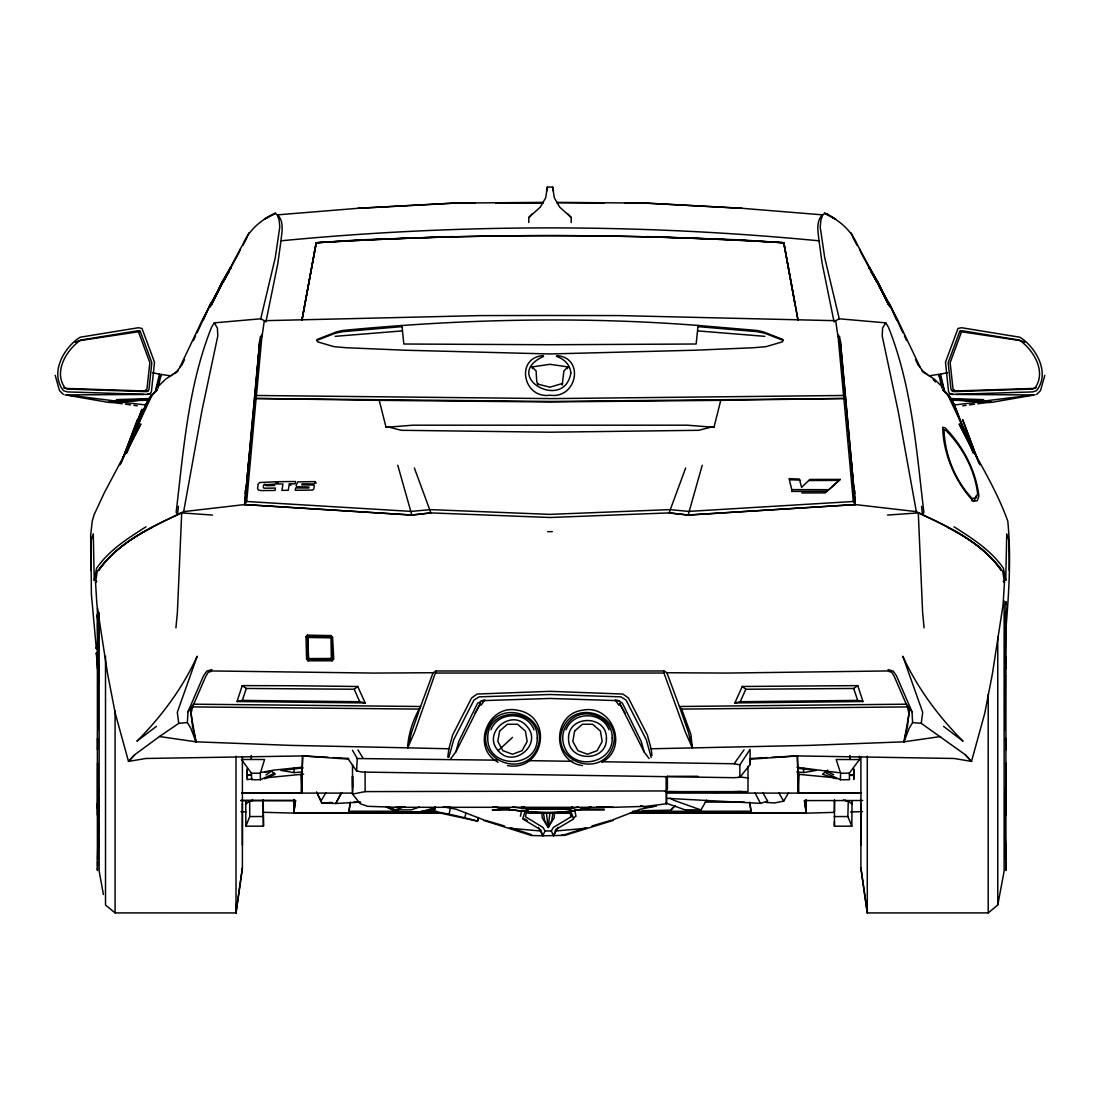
<?xml version="1.0" encoding="UTF-8"?>
<svg xmlns="http://www.w3.org/2000/svg" width="1100" height="1100" viewBox="0 0 1100 1100"><rect width="100%" height="100%" fill="white"/><g stroke="black" fill="none" stroke-linecap="round" stroke-linejoin="round"><path stroke-width="1.5" d="M97.377 869.839L97.377 867.625M97.377 815.114L97.377 803.303M97.377 668.8L97.377 657.002M105.517 656.301L105.517 905.039L115.074 912.904L236.005 912.931L236.005 756.181M236.005 912.931L242.399 868.024L236.005 912.931L236.005 904.227M242.399 845.226L242.399 803.55M442.365 813.12L293.755 813.161L293.741 799.562L293.755 813.161L442.379 813.258M578.188 806.919L570.02 809.174L527.821 809.077L527.808 812.776L570.034 812.776L527.808 812.776L527.821 809.05L523.49 806.561M570.034 812.776L570.02 809.05L527.808 809.174L512.779 806.946M352.495 764.871L352.536 794.117L360.195 803.715L367.62 806.3L395.464 807.304L613.498 807.317L646.388 806.327L666.462 803.77L666.435 777.164L667.356 776.325L697.936 776.298M666.091 791.615L748 791.615L748 766.384M630.3 813.12L806.245 813.161L806.259 799.631L806.273 813.093L630.286 813.271M860.901 845.226L860.901 803.55M1004.135 601.026L1004.135 871.09L997.769 905.039L988.213 912.904L867.281 912.931L867.281 904.227M1005.923 869.839L1005.923 867.625M1005.923 815.114L1005.923 803.303M1005.923 668.8L1005.923 657.002M1005.923 604.491L1005.923 602.264M97.515 763.111L97.474 807.977M97.515 623.494L98.395 681.244M97.446 749.829L97.515 738.306M98.161 859.031L98.478 837.939M98.161 807.854L98.436 796.964M739.846 777.287L739.874 764.83L750.076 749.375L750.145 764.541L739.846 777.287L734.112 777.7L362.299 772.062L356.606 771.004L347.875 758.505M853.82 768.776L853.737 779.529L853.806 769.821M1005.826 807.977L1005.785 763.111M1004.905 640.901C1008.246 601.164 1011.697 561 1007.793 521.207C995.624 487.039 975.26 456.321 959.159 423.94L973.569 452.691M96.319 648.697L91.369 593.89L90.956 540.994L93.266 533.789L94.243 580.236L96.676 581.391M97.46 859.54L98.45 822.731M302.541 771.911L294.071 772.626L294.099 767.786M365.09 771.898L365.145 791.601L352.536 794.117M401.94 325.449L403.837 344.011L550 344.74L696.163 344.011L698.06 325.449C579.659 316.236 460.804 319.11 342.664 330.481L336.6 331.87L317.144 339.46L316.896 340.409L317.57 341.839L333.891 346.637L346.225 347.724L404.828 350.212L550 353.966L695.186 350.212L753.775 347.724L766.109 346.637L782.43 341.839L783.104 340.409L782.856 339.46L763.4 331.87L757.336 330.481L698.06 325.449M1005.785 623.494L1004.905 681.244M97.446 617.265L97.474 614.226M97.46 808.789L98.464 788.893M834.378 811.951L834.46 799.961M263.093 800.236L263.478 826.141L245.877 826.196L245.74 800.938M528.784 222.53L528.839 217.456L532.524 213.579M834.529 800.25L834.419 826.224L851.812 826.169L852.06 800.91M1005.785 738.306L1005.84 749.829M97.474 861.231L97.488 866.154M572.124 806.548L570.02 809.229L572.701 807.235M840.455 341.743L855.319 504.57L916.341 511.624L922.749 514.594L923.849 512.229C916.438 450.01 911.859 385.99 888.456 327.264L885.789 322.864L839.259 318.794L835.684 320.691L619.589 315.59L548.144 315.48L480.411 315.59L264.316 320.691L260.741 318.794L214.211 322.864L211.544 327.264C188.141 385.99 183.562 450.01 176.151 512.229L177.251 514.594L183.659 511.624L244.681 504.57L411.868 515.006L430.87 512.902L550 517.495L669.13 512.902L688.132 515.006L855.319 504.57L840.276 340.739L840.455 341.743L837.595 334.235M98.189 739.008L98.161 740.218L97.46 739.681M251.336 755.549L251.281 758.629L251.377 755.838M212.52 515.061L181.706 512.916C150.714 527.244 117.576 542.933 97.213 571.601L95.549 582.656L96.924 604.78L107.608 673.86L115.294 713.487L128.494 761.406L134.764 754.696L159.472 736.532L196.006 741.826L290.868 745.388L407.674 747.835L414.604 732.133L436.067 670.986L663.933 670.986L666.916 672.732L726.468 673.076L887.315 670.959L891.742 672.265L894.231 676.404L907.459 706.915L909.026 714.051L903.994 741.826L809.133 745.388L651.145 748.784L647.35 734.979L628.416 697.964L622.848 694.031L550 691.322L477.152 694.031L471.584 697.964L452.65 734.979L448.855 748.784L447.796 757.144M242.11 792.99L301.593 792.976L302.569 755.92L348.659 759.151M851.812 826.169L847.866 816.544L848.251 801.254L845.213 800.305M1003.324 581.391L1005.758 580.236L1006.734 533.789L1009.044 540.994L1009.223 570.46M859.513 759.564L849.351 773.121L849.489 779.694L840.414 779.735L840.606 773.273L836.179 759.509L859.513 759.564L859.499 756.168M301.496 793.114L302.665 755.906M861.286 792.99L798.407 792.976L799.109 774.139M98.436 829.139L97.969 847.646L98.505 800.044M181.706 512.916L177.403 612.164L175.917 627.866M1004.836 639.045L1005.345 611.793M158.125 388.107L161.109 374.289L160.353 377.506M1004.878 634.37L1005.84 614.79L1004.85 649.413M97.941 611.793L98.464 639.045M356.606 771.004L357.252 758.546L352.481 750.241M750.145 764.541L750.406 759.454M265.911 321.97L277.915 262.996L280.954 240.817C281.834 232.238 284.391 221.788 277.599 214.844L358.036 208.299L453.283 203.129L543.207 202.359M436.067 670.986L433.084 672.732L373.533 673.076L212.685 670.959L208.258 672.265L205.769 676.404L192.541 706.915L190.974 714.051L196.006 741.826L190.836 728.269L187.371 722.562L188.004 711.714L203.528 675.799L206.869 671.082L211.929 669.598M244.956 493.873L245.149 490.614M478.404 817.795L477.565 821.136L433.799 811.662L434.789 806.713M1004.809 683.898L1005.359 675.235L1005.194 729.864M887.48 515.061L918.294 512.916C949.286 527.244 982.424 542.933 1002.787 571.601L1004.451 582.656L1003.076 604.78L992.393 673.86L984.706 713.487L971.506 761.406L954.154 758.477L797.225 755.92L771.774 757.309M1004.891 670.395L1005.139 657.456L1005.84 657.511M229.212 271.136L223.3 281.353L230.876 267.341M791.766 489.624L791.643 491.411L826.952 491.329L840.249 479.408L809.82 479.421L801.625 487.369L799.329 479.05L789.085 478.638L791.766 489.624L828.726 489.679M254.98 398.516L259.724 340.739L244.681 504.57L411.854 515.075L430.911 512.902L414.342 467.995M264.316 320.691L261.731 338.498L256.438 395.478L254.843 398.461L256.053 398.888L246.702 501.504L244.681 504.57L259.944 340.794M249.37 454.204L244.86 504.598L244.406 503.635M549.945 812.845L548.199 827.447L542.286 817.905L541.819 812.845M554.565 812.845L554.098 817.905L548.199 827.447L544.596 820.311L543.482 813.024M260.109 339.24L260.439 336.119M448.855 748.784L407.674 747.835C408.279 733.37 413.504 718.795 420.585 706.489L433.084 672.732M546.549 191.153L547.374 187.069L552.626 187.069L553.451 191.153M869.082 268.153L869.179 267.369M178.447 506.289L177.499 514.621C148.459 528.33 117.494 543.359 98.615 570.501C111.939 551.444 131.684 537.666 152.24 527.423M397.114 811.25L349.016 811.223L350.089 802.89M965.236 754.696L971.506 761.406L965.236 754.696L921.264 723.346L922.694 712.305L902.811 656.232C917.372 688.05 938.438 716.471 963.077 741.194L943.566 726.385M314.861 481.607L314.559 483.918L302.046 483.849L301.868 484.894L313.486 485.059L314.339 486.021L313.748 488.978L312.469 490.091L295.254 490.297L295.666 487.946L308.921 488.001L308.962 487.025L296.835 486.695L296.079 485.581L297.688 481.91L314.861 481.607L316.222 483.12M55.206 375.348L59.469 390.569L63.388 394.46M685.658 467.995L669.089 512.902L688.146 515.075L702.226 465.3M263.065 812.295L293.728 813.093L295.501 800.511L240.694 800.497M276.389 481.745L276.072 484.027L263.643 484.839L263.271 487.493L264.165 488.194L275.426 488.07L275.041 490.462L260.947 490.586L258.404 489.981L257.565 488.482L258.17 484.096L259.6 482.529L276.389 481.745L278.149 483.203M293.755 813.161L295.57 800.58L240.776 800.525M159.555 373.986L155.238 391.944M552.901 812.955L551.801 820.311L548.199 827.447L546.439 812.845M349.016 811.223L350.391 802.175M547.374 187.069L545.683 197.766L540.306 207.116L528.839 217.456M562.224 385.096L563.888 370.989L567.848 366.905L550 364.306L532.152 366.905L532.455 368.596M302.046 320.183L316.085 242.729C471.79 233.255 628.21 233.255 783.915 242.729L798.05 320.114M289.369 483.849L288.228 490.284L281.93 490.38L282.961 483.945L277.241 483.986L277.42 481.704L295.474 481.498L295.048 483.808L289.369 483.849L290.978 485.361M567.545 368.596L567.848 366.905M526.652 810.48L525.511 816.777L543.001 827.447L545.064 830.968L542.754 835.78L531.493 835.519L483.491 820.325M183.659 511.624L201.85 411.07L217.8 335.968L217.401 328.006L214.211 322.864M94.243 580.236L96.594 568.26C109.024 550.192 127.792 538.368 145.97 526.817M433.799 811.662L434.775 807.029M520.396 816.269L521.744 810.178M477.565 821.136L464.846 817.781L465.891 813.093M903.994 741.826L907.418 726.481L909.411 708.593L911.996 711.714L912.629 722.562L909.164 728.269L903.994 741.826L940.527 736.532M433.812 811.264L449.047 814.165L450.533 807.551M477.551 820.793L478.321 817.506M260.741 318.794L275.289 257.634L279.785 227.04L279.153 220.344L277.668 215.669L275.44 213.249C261.484 219.271 249.067 230.038 242.921 244.173L202.895 318.821L179.809 367.331M407.674 747.835L411.579 732.352L420.585 706.489L193.655 704.192L188.004 711.714L190.589 708.593L192.583 726.481L196.006 741.826M688.146 515.075L855.319 504.57L853.298 501.504L843.947 398.888L845.157 398.461L843.562 395.478L551.815 398.612L256.438 395.478L254.815 398.461L379.239 400.345L386.045 427.322L389.317 427.24L401.225 430.293L550 432.204L698.775 430.293L710.683 427.24L713.955 427.322L720.761 400.345L845.185 398.461L843.562 395.478L838.269 338.498L835.684 320.691M870.787 271.136L876.7 281.353L869.316 267.382L877.924 282.549M450.931 758.477L455.922 751.809L458.686 741.661L477.579 703.216L483.615 700.178M156.145 389.51L159.706 376.764M448.8 757.474L453.668 739.819L473.99 700.026L479.064 696.864L550 694.499L620.936 696.864L626.01 700.026L646.332 739.819L651.2 757.474M260.37 779.735L260.356 773.19L264.577 759.509L241.45 759.495L251.433 773.218L251.666 779.707L260.37 779.735L274.519 773.218M525.264 810.81L522.679 818.936L540.678 829.758L542.754 835.78L564.877 835.367L612.975 820.463M237.022 701.511L242.234 685.616L291.885 685.74L357.72 686.482L365.172 702.941L237.022 701.511L242.316 700.398L359.741 701.717L365.172 702.941M135.245 432.41L148.156 399.272L152.35 395.161M242.316 700.398L246.304 688.462L354.186 689.246L357.72 686.482M570.446 811.388L570.886 816.901L553.382 827.447L551.32 830.968L553.63 835.78L555.706 829.606L573.705 818.936L570.9 811.497M126.679 453.159L145.956 404.085L150.824 396.935M976.071 495.949L974.407 500.473L971.74 500.706M136.496 429.784L138.27 424.971M140.635 418.536L145.956 404.085M129.924 445.321L135.135 431.269L132.137 437.566L152.144 394.9M137.349 419.623L122.994 458.013L142.051 409.228L121.192 462.811M239.635 251.089L240.446 248.93M259.545 341.743L262.405 334.235M308.165 660.811L308.124 637.491L305.993 636.749L306.584 659.189L308.165 660.811L332.186 660.784L333.74 659.148L332.571 637.216L330.99 635.58L307.423 635.168L305.993 636.749M245.877 826.196L249.728 816.571L249.7 801.171L252.67 800.236M203.39 320.031L209.454 306.116L216.851 293.095M150.453 393.635L151.47 391.325L154.509 362.216L141.996 328.446L138.366 327.731L80.094 337.232C64.144 347.188 49.239 372.928 63.552 390.72L67.361 391.916L148.074 394.433L150.453 393.635L147.757 393.663M734.827 702.941L740.259 701.717L745.814 689.246L853.696 688.462L857.766 685.616L862.977 701.511L734.827 702.941L742.28 686.482L857.766 685.616M120.065 464.764L135.135 431.269M332.186 660.784L331.32 658.474L330.99 635.58M1034.756 388.245C1047.049 371.828 1033.312 349.621 1019.301 340.079L962.294 330.77L959.805 331.224L948.186 362.643L951.005 389.469L953.521 391.627L1032.13 389.084L1036.296 387.668M1024.705 342.347L1021.226 340.739L961.537 331.774L950.152 362.684L953.04 389.029L955.35 390.981L1033.931 388.41M193.435 340.546L195.594 335.885M197.038 332.791L210.719 303.284M246.785 237.366L248.916 232.801M213.4 300.781L222.117 282.48L230.147 268.62L222.076 282.549M213.345 300.795L221.347 284.075M827.654 770.096L826.196 773.135L840.414 779.735M181.637 365.53L184.511 359.562M553.63 835.78L557.989 827.31M242.88 245.465L246.895 237.834M211.131 305.236L220.756 285.725M220.866 285.725L211.159 305.25L221.897 282.37L230.684 267.382L230.904 268.221M210.183 307.01L213.95 299.447M215.449 296.423L239.222 252.161M126.431 452.691L140.841 423.94L104.376 492.663L94.078 514.786L92.208 521.207L90.695 535.095L90.777 570.46M455.922 751.809L480.453 703.202L474.732 713.556M341.151 792.88L335.803 803.468L321.832 803L316.525 791.904M223.369 281.339L229.24 271.081M665.844 803.055L684.915 809.793L700.961 809.957L706.53 800.195M341.907 792.523L335.803 803.468L359.7 802.175M217.663 291.637L220.839 286.192M320.911 801.185L325.889 792.646M765.985 802.491L774.496 802.931L783.709 801.157L788.535 792.88M66.069 388.41L144.65 390.981L146.96 389.029L149.847 362.684L138.463 331.774L78.774 340.739L75.295 342.347M675.455 805.846L670.615 810.178L642.496 810.741L670.684 810.838L672.389 807.964M491.013 729.795C497.888 711.136 527.148 711.109 533.995 729.795M566.005 729.795C572.88 711.109 602.099 711.136 609.001 729.795M175.574 373.024L180.716 366.424M885.789 322.864L882.599 328.006L882.2 335.968L898.15 411.07L916.341 511.624M148.115 390.885L148.995 389.469L151.814 362.643L140.195 331.224L137.706 330.77L80.699 340.079C66.688 349.621 52.951 371.828 65.244 388.245L67.87 389.084L146.479 391.627L148.115 390.885L146.19 390.335M601.824 761.75L734.126 763.758L744.054 749.815M481.002 705.279L484.839 699.93M331.884 637.161L332.159 659.257L308.729 659.326L307.45 636.749L308.275 635.965L331.031 636.336L332.571 637.216M134.764 754.696L128.494 761.406L145.846 758.477L302.775 755.92L328.226 757.309M98.532 673.764L96.223 653.359L98.312 650.609L95.659 647.543M95.549 582.656L96.511 581.391M954.965 404.882L981.997 401.72L983.317 400.276L951.569 399.424L990.151 402.586L991.196 401.954L977.804 403.769M944.763 391.944L940.445 373.986M154 392.92L150.329 397.196L146.108 405.364L149.985 397.059L157.108 390.115M159.321 385.33L165.756 379.06L177.183 371.58M151.69 395.092L157.204 389.771M826.952 491.329L825.316 492.91L801.735 492.951M498.149 750.654C481.8 732.765 511.734 707.836 526.831 726.289C543.276 744.136 513.232 769.134 498.149 750.654L512.476 737.412M829.056 489.527L840.249 479.408M601.851 762.231C629.337 748.069 612.219 703.643 582.491 710.229C551.994 714.106 551.98 761.695 582.477 765.586M1005.84 739.681L1005.139 740.218L1005.111 739.008M156.434 726.385L136.922 741.194C161.562 716.471 182.627 688.05 197.189 656.232L177.306 712.305L178.736 723.346L159.472 736.532M245.712 804.059L249.7 801.171L252.863 800.388M265.952 774.991L271.411 771.114L275.234 774.263L264.509 778.759M172.466 374.66L178.076 370.893M573.237 817.974L576.001 816.269L574.654 810.136M562.513 383.419L550 387.2L539.426 384.519L537.487 383.419L536.745 381.535L536.112 370.989L532.152 366.905M116.848 400.331L107.704 402.256L64.941 394.817M1036.612 394.46L1040.531 390.569L1044.794 375.348M306.584 659.189L308.041 658.515M316.896 340.409L335.266 333.218L342.884 331.664L402.022 326.618M612.92 819.789L640.131 809.284L656.274 806.011L645.604 807.263L640.736 805.723M432.107 808.968L421.053 812.9L399.795 812.914L386.375 807.152M403.37 807.07L395.395 809.889L411.373 809.848L419.348 807.043M585.626 827.874L564.891 834.639L561.674 834.804M138.463 331.774L140.195 331.224M666.614 798.325L760.471 803.371L767.69 801.089L762.685 792.605M592.048 825.935L611.325 820.256M435.215 807.648L421.011 811.786L399.781 811.855L387.832 806.685M951.885 390.885L953.81 390.335M435.284 808.624L421.039 812.185L399.795 812.157L387.874 807.015M435.256 808.871L421.053 812.405L399.726 812.446L386.389 806.616M940.239 374.22L947.54 372.68M247.129 768.735L247.143 775.197L250.415 774.579L247.143 775.197L247.335 779.529L252.216 779.061M261.841 772.379L273.281 770.192L302.225 767.168M264.935 772.214L271.411 771.114M796.785 771.98L803.55 772.544L816.461 770.371L797.747 768.281M1035.059 394.817L992.296 402.256L983.152 400.331M386.045 427.322L412.706 425.191L687.294 425.191L713.955 427.322M929.129 375.842L938.891 374.289L939.648 377.506M335.129 336.339L402.036 330.921M962.747 405.804L966.089 405.35M969.444 404.896L974.463 404.223M280.954 240.817C459.484 223.589 640.516 223.589 819.046 240.817L822.085 262.996L834.089 321.97M303.132 767.951L280.981 770.44L294.071 772.626M145.035 404.882L118.002 401.72L116.683 400.276L148.431 399.41L109.849 402.586L108.804 401.954L122.196 403.769M303.655 774.125L266.86 777.7M178.736 723.346L187.371 722.562M555.954 830.968L587.235 828.176M97.46 657.511L98.161 657.456L98.505 672.045M357.252 758.546L497.021 760.169M749.636 759.261L797.431 755.92L798.407 792.976M853.298 501.504L688.641 511.404L669.831 509.616L550 514.374L430.169 509.616L411.359 511.404L246.702 501.504M118.002 401.72L148.376 400.029M751.424 758.423L766.686 757.584M358.036 208.299L452.402 203.252L474.65 203.143M332.062 802.45L321.832 803L317.762 794.489M509.149 808.94L492.181 809.93L514.69 810.026M850.657 775.418L853.806 775.28L850.52 774.702M395.464 807.304L405.35 806.878M741.29 791.436L716.622 792.344L665.294 791.532M453.406 236.596L359.975 239.869L316.305 242.756L301.909 320.1L316.25 242.756C471.817 233.255 628.183 233.255 783.75 242.756L797.954 320.183M150.136 398.558L117.301 399.603L115.5 401.005L66.66 394.928L143.825 394.46M481.181 700.686L550 698.445L618.819 700.686L622.421 703.216L641.314 741.661L644.105 751.905L649.082 758.532M862.648 800.525L804.43 800.58L806.245 813.161L833.525 812.391M850.575 811.951L862.496 811.635M862.977 701.511L857.684 700.398L740.259 701.717M365.145 791.601L666.421 790.955L666.462 803.77M840.606 773.273L849.351 773.121M552.296 531.658L547.704 531.658M274.67 485.526L266.434 485.65L264.77 484.124M907.459 706.915L681.643 709.088L679.415 706.489L666.916 672.732M845.185 398.461L551.829 401.459L254.815 398.461M332.736 658.46L308.646 658.584M681.643 709.088L690.896 734.415L692.326 747.835L685.396 732.133L663.974 673.035L436.026 673.035M508.901 202.95L543.152 202.771M249.728 816.571L263.368 816.503M453.283 203.129L475.337 203.032M495.701 202.95L543.207 202.758M251.433 773.218L260.356 773.19M379.239 400.345L548.158 401.954L720.761 400.345M353.801 802.161L360.635 802.148M580.539 808.912L604.189 809.188L604.189 810.026L575.204 810.013M834.24 816.571L847.866 816.544M418.357 709.088L192.541 706.915M241.945 793.1L352.908 793.1M666.545 793.086L861.465 793.1M421.163 811.264L436.631 811.264M632.459 811.291L750.984 811.223L749.911 802.89M545.064 830.968L551.32 830.968M507.513 765.572C543.868 772.255 554.276 716.375 517.509 710.229C487.74 703.615 470.717 748.069 498.135 762.245M705.251 802.079L744.494 802.161M556.793 202.758L604.299 202.95M624.663 203.032L647.598 203.252L741.964 208.299L822.401 214.844C815.609 221.788 818.166 232.238 819.046 240.817M956.175 394.46L1033.34 394.928L984.5 401.005L982.699 399.603L949.864 398.558M556.793 202.359L646.717 203.129L741.964 208.299M949.548 393.635L951.926 394.433L1032.639 391.916L1036.447 390.72C1050.761 372.928 1035.856 347.188 1019.906 337.232L961.634 327.731L958.004 328.446L945.491 362.216L948.53 391.325L949.548 393.635L952.242 393.663M308.124 637.491L330.357 637.821M527.945 760.636L572.619 761.31M808.816 480.535L839.121 480.411M240.914 811.731L246.029 811.855M596.777 806.864L613.498 807.317M646.594 236.596L740.025 239.869L783.695 242.756L795.245 305.525M790.048 479.765L800.071 480.136M247.143 775.197L250.319 775.335M951.624 400.029L981.997 401.72M333.314 757.584L348.576 758.423M697.964 330.921L764.871 336.339M697.977 326.618L757.116 331.664L764.734 333.218L783.104 340.409M509.149 828.176L540.43 830.968L542.754 835.78M912.629 722.562L921.264 723.346M834.185 777.7L797.39 774.207M797.06 767.305L839.053 772.709M492.869 806.878L496.114 807.221C527.423 812.969 560.244 815.787 591.112 806.946C560.216 815.554 527.436 813.051 496.141 807.249L492.772 806.878M447.783 806.878L450.808 807.263M152.46 372.68L159.761 374.22M125.537 404.223L130.556 404.896M133.911 405.35L137.252 405.804M739.159 776.806L747.986 778.016M161.095 374.467L170.871 375.842M734.126 763.758L739.874 764.83M443.3 806.754L456.294 809.27L483.45 819.775M616.385 700.178L618.819 700.686M449.047 814.165L464.846 817.781M843.439 800.058L848.251 801.254L851.991 803.963M888.071 669.598L893.131 671.082L896.473 675.799L911.996 711.714L906.345 704.192L679.415 706.489L688.421 732.352L692.326 747.835M485.059 820.256L504.336 825.935M521.469 807.098L527.808 809.105M959.805 331.224L961.537 331.774M836.55 778.759L822.497 774.263L826.375 771.141L833.621 774.634M510.757 827.874L531.506 834.639M700.961 809.957L673.86 800.305L670.23 798.091M63.704 387.668L65.244 388.245M947.76 527.423C968.289 537.694 988.144 551.375 1001.385 570.501C982.438 543.4 951.582 528.303 922.501 514.621L921.553 506.289M524.549 818.826L527.312 820.518M954.03 526.817C972.207 538.368 990.976 550.192 1003.406 568.26L1005.758 580.236M922.817 371.58L934.244 379.06L940.679 385.33M567.476 213.579L571.161 217.456L571.216 222.53M921.924 370.893L927.534 374.66M242.234 685.616L246.304 688.462M742.28 686.482L745.814 689.246M920.191 367.331L897.105 318.821L857.079 244.173C850.974 229.941 838.503 219.574 824.56 213.249L822.332 215.669L820.848 220.344L820.215 227.04L824.711 257.634L839.259 318.794M571.161 217.456L559.694 207.116L554.317 197.766L552.626 187.069M307.423 635.168L308.275 635.965M942.796 389.771L948.31 395.092M942.893 390.115L950.015 397.059L953.893 405.364L949.671 397.196L946 392.92M935.44 381.714L933.199 379.431L935.385 381.686M943.264 389.689L946.619 393.099M947.65 395.161L951.844 399.272L964.755 432.41M919.284 366.424L924.426 373.024M1003.489 581.391L1004.451 582.656M615.161 699.93L618.998 705.279M949.176 396.935L954.044 404.085L973.321 453.159M96.223 653.359L96.924 654.431M357.926 749.856L363 758.134M778.69 792.633L783.709 801.157M879.161 286.192L882.338 291.637M870.76 271.081L876.631 281.339M883.149 293.095L890.546 306.116L896.61 320.031M538.395 827.31L540.43 830.968M860.777 252.161L884.551 296.423M625.268 713.556L619.548 703.202L644.105 751.905M853.105 237.834L857.12 245.465M755.026 792.907L760.471 803.371M886.05 299.447L889.817 307.01M879.148 285.725L888.841 305.25L878.102 282.37L869.852 268.62L877.883 282.48L886.6 300.781M98.093 729.864L97.927 675.235L98.491 683.898M915.489 359.562L918.362 365.53M878.652 284.075L886.655 300.795M970.076 445.321L964.865 431.269L967.862 437.566L947.856 394.9M851.084 232.801L853.215 237.366M889.281 303.284L902.963 332.791M904.406 335.885L906.565 340.546M964.865 431.269L979.935 464.764M354.186 689.246L359.741 701.717M859.554 248.93L860.365 251.089M978.808 462.811L962.651 419.623L977.006 458.013M954.044 404.085L959.365 418.536M961.73 424.971L963.504 429.784M853.696 688.462L857.684 700.398M397.774 465.3L411.854 515.075M940.294 376.764L943.855 389.51M941.875 388.107L938.905 374.467M103.414 894.492L99.151 871.09L99.151 612.7M569.745 810.521L570.886 816.901M537.487 383.419L537.776 385.096M749.609 802.175L750.984 811.223M840.056 340.794L845.02 398.516M867.281 912.931L860.901 868.024L867.281 912.931L867.281 756.181M804.499 800.511L806.245 813.161M651.145 748.784L651.998 755.466M230.821 267.369L230.917 268.153M839.561 336.119L839.891 339.24M924.082 627.866L922.598 612.164L918.294 512.916M850.63 454.204L855.14 504.598M1004.822 788.893L1005.84 808.789M1004.795 800.044L1005.386 847.701L1004.864 829.139M1004.85 796.964L1005.139 807.854M869.124 267.341L869.179 268.221M854.851 490.614L855.044 493.873M849.695 755.838L849.874 758.697L849.805 755.604M98.436 649.413L97.46 614.79L98.409 634.37M1004.836 822.731L1005.84 859.54M1004.822 837.939L1005.139 859.031M300.891 774.139L301.593 792.976M797.335 755.906L798.504 793.114M1005.799 866.154L1005.826 861.231M663.933 670.986L663.974 673.035M263.478 826.141L263.23 799.947M352.522 776.188L352.632 787.394M1005.826 614.226L1005.84 617.265M667.356 776.325L667.439 789.058M247.266 769.821L247.335 779.529M834.391 821.521L834.419 826.224M803.536 767.704L803.55 772.544M666.435 777.164L666.462 789.855M352.495 776.394L352.536 791.697M1005.923 601.549L1005.923 870.554M997.769 636.707L997.769 905.039M988.213 694.43L988.213 912.904M860.901 756.855L860.901 868.106M242.399 756.855L242.399 868.106M115.074 710.93L115.074 912.904M97.377 608.149L97.377 870.554M944.034 430.004C944.721 454.479 955.199 480.645 972.166 498.465L975.961 498.121L977.639 493.749C974.696 469.796 962.816 447.507 945.973 430.471L944.034 430.004M570.845 373.065C564.176 412.197 500.692 376.076 543.565 356.373L543.139 355.658C515.02 357.582 522.981 399.107 550 395.216C577.019 399.107 584.98 357.582 556.861 355.658L556.435 356.373C563.874 358.71 570.46 364.939 570.845 373.065M574.612 731.06L572.839 741.482L577.94 750.654L587.496 754.27L597.121 750.654L602.181 741.482L600.421 731.06L592.625 724.254L582.423 724.254L574.612 731.06M499.606 731.06L497.805 741.482L502.906 750.654L512.504 754.256L522.06 750.654L527.175 741.482L525.388 731.06L517.577 724.254L507.389 724.268L499.606 731.06M606.43 738.471C607.062 762.41 567.971 762.383 568.535 738.471C567.985 714.56 607.035 714.546 606.43 738.471M562.348 729.314C550.646 761.558 600.834 779.089 612.59 747.326C624.277 715.069 574.118 697.538 562.348 729.314M487.396 729.314C475.654 761.571 525.869 779.075 537.639 747.326C549.381 715.055 499.166 697.565 487.396 729.314M537.254 737.99C537.996 769.299 487.053 769.285 487.754 737.99C487.053 706.668 538.01 706.654 537.254 737.99M612.205 737.99C612.975 764.321 572.577 771.21 564.259 746.391A26.001 24.943 2.7 0 1 568.576 722.232C582.244 705.224 612.824 715.976 612.205 737.99M942.727 427.419C943.181 453.709 955.199 481.896 973.28 501.091L977.281 500.748L978.918 496.045C975.796 470.415 963.091 446.188 945.12 427.831L942.727 427.419M267.286 217.442L264.22 219.367L275.44 213.249L267.286 217.442M827.324 214.087L824.56 213.249L835.78 219.367L827.324 214.087M888.869 305.222L879.244 285.725L888.869 305.236"/></g></svg>
